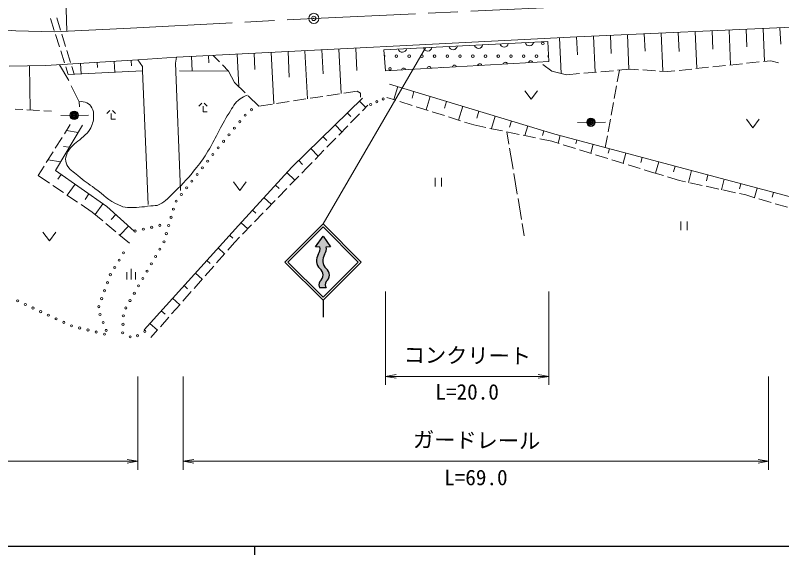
# Model space of a CAD drawing. Units: millimetres at full size, sheet at 1:1000; details may follow other scales. Extents: x 40000 to 680000, y 20000 to 380000.
# Drawn here: x 239823 to 330108, y 204000 to 267520 of the extents above; entities that cross this region are included whole.
import ezdxf
from ezdxf.enums import TextEntityAlignment as Align

# ---------------------------------------------------------------- set-up
doc = ezdxf.new("R2010")
doc.units = ezdxf.units.MM
doc.header["$LTSCALE"] = 1000
doc.header["$PDMODE"] = 32
doc.header["$PDSIZE"] = 500
doc.linetypes.add('CHAIN', pattern=[18.5, 12, -1.5, 3.5, -1.5])
for name, color, linetype, lineweight in [('M-BGD', 7, 'Continuous', 13), ('M-BMK', 2, 'CHAIN', 13), ('M-BMK-SRVR', 3, 'Continuous', 13), ('M-STR-HTXT', 7, 'Continuous', 13), ('M-STR-STRC', 7, 'Continuous', 25), ('M-TTL-BAND', 7, 'Continuous', 25)]:
    doc.layers.add(name, color=color, linetype=linetype, lineweight=lineweight)
doc.styles.add('ＭＳ ゴシック', font='')
doc.styles.get('ＭＳ ゴシック').set_extended_font_data('MS Gothic')

# ---------------------------------------------------------------- blocks, each defined once
blk = doc.blocks.new('open_arrow')
at = {"color": 0, "linetype": 'Continuous', "lineweight": -2}
blk.add_lwpolyline([(7.5, 1.25), (0, 0), (7.5, -1.25)], dxfattribs=at)

msp = doc.modelspace()

# ---------------------------------------------------------------- hatches: boundary and pattern name
at = {"layer": 'M-STR-STRC'}
msp.add_hatch(color=256, dxfattribs=at).paths.add_polyline_path([(276078, 241513), (275203, 240263), (275703, 240263), (275711, 240217), (275717, 240170), (275721, 240123), (275724, 240077), (275724, 240030), (275723, 239983), (275720, 239936), (275715, 239889), (275708, 239843), (275700, 239797), (275689, 239751), (275677, 239706), (275663, 239661), (275647, 239617), (275630, 239573), (275611, 239531), (275590, 239489), (275568, 239447), (275544, 239407), (275518, 239368), (275515, 239363), (275488, 239320), (275462, 239275), (275438, 239230), (275416, 239184), (275396, 239137), (275378, 239089), (275361, 239040), (275347, 238991), (275334, 238942), (275323, 238891), (275315, 238841), (275308, 238790), (275303, 238739), (275301, 238688), (275300, 238636), (275301, 238585), (275305, 238534), (275310, 238483), (275317, 238432), (275327, 238382), (275338, 238332), (275351, 238282), (275366, 238233), (275383, 238185), (275402, 238138), (275423, 238091), (275446, 238045), (275470, 238000), (275497, 237956), (275524, 237913), (275554, 237871), (275585, 237830), (275618, 237791), (275652, 237752), (275688, 237716), (275703, 237701), (275732, 237678), (275761, 237653), (275788, 237627), (275815, 237600), (275840, 237572), (275865, 237543), (275888, 237514), (275910, 237483), (275930, 237451), (275950, 237419), (275968, 237386), (275985, 237352), (276000, 237317), (276015, 237282), (276027, 237247), (276039, 237211), (276049, 237174), (276057, 237138), (276064, 237101), (276070, 237063), (276074, 237026), (276077, 236988), (276078, 236950), (276077, 236912), (276076, 236875), (276072, 236837), (276068, 236800), (276061, 236762), (276054, 236725), (276045, 236689), (276034, 236652), (276022, 236617), (276009, 236581), (275994, 236546), (275978, 236512), (275960, 236479), (275942, 236446), (275922, 236414), (275900, 236383), (275878, 236352), (275854, 236323), (275830, 236294), (275804, 236267), (275777, 236240), (275749, 236215), (275720, 236191), (275703, 236177), (275688, 236156), (275674, 236135), (275662, 236113), (275650, 236090), (275639, 236067), (275628, 236044), (275619, 236020), (275611, 235996), (275603, 235972), (275597, 235947), (275591, 235922), (275587, 235897), (275584, 235872), (275581, 235846), (275580, 235821), (275579, 235795), (275580, 235770), (275581, 235744), (275584, 235719), (275587, 235694), (275592, 235669), (275597, 235644), (275604, 235619), (275611, 235595), (275619, 235571), (275629, 235547), (275639, 235524), (275650, 235501), (275662, 235478), (275675, 235456), (275689, 235435), (275703, 235415), (276453, 235415), (276439, 235434), (276425, 235455), (276413, 235475), (276401, 235496), (276390, 235518), (276380, 235540), (276370, 235563), (276362, 235585), (276355, 235608), (276348, 235632), (276342, 235655), (276338, 235679), (276334, 235703), (276331, 235727), (276329, 235752), (276328, 235776), (276329, 235800), (276330, 235824), (276331, 235848), (276334, 235873), (276338, 235897), (276343, 235920), (276349, 235944), (276355, 235967), (276363, 235990), (276371, 236013), (276381, 236035), (276391, 236057), (276402, 236079), (276414, 236100), (276427, 236121), (276440, 236141), (276453, 236159), (276483, 236183), (276512, 236209), (276540, 236235), (276566, 236263), (276592, 236292), (276616, 236322), (276640, 236352), (276662, 236384), (276683, 236416), (276702, 236450), (276720, 236484), (276737, 236518), (276753, 236554), (276767, 236589), (276779, 236626), (276791, 236663), (276800, 236700), (276809, 236738), (276816, 236776), (276821, 236814), (276825, 236852), (276827, 236890), (276828, 236929), (276827, 236968), (276825, 237006), (276821, 237044), (276816, 237083), (276809, 237120), (276801, 237158), (276791, 237195), (276780, 237232), (276768, 237269), (276754, 237305), (276738, 237340), (276721, 237375), (276703, 237409), (276684, 237442), (276663, 237474), (276641, 237506), (276618, 237537), (276593, 237567), (276568, 237595), (276541, 237623), (276513, 237650), (276485, 237676), (276455, 237700), (276452, 237702), (276416, 237739), (276381, 237776), (276348, 237815), (276316, 237855), (276286, 237897), (276257, 237939), (276230, 237983), (276205, 238028), (276182, 238073), (276160, 238120), (276140, 238167), (276123, 238215), (276107, 238264), (276093, 238313), (276081, 238363), (276071, 238413), (276062, 238464), (276056, 238515), (276052, 238566), (276050, 238617), (276050, 238668), (276052, 238719), (276056, 238771), (276062, 238821), (276070, 238872), (276080, 238922), (276092, 238972), (276105, 239022), (276121, 239070), (276139, 239119), (276158, 239166), (276180, 239212), (276203, 239258), (276228, 239303), (276255, 239347), (276265, 239363), (276291, 239402), (276315, 239443), (276338, 239484), (276359, 239526), (276378, 239568), (276396, 239612), (276411, 239656), (276426, 239701), (276438, 239746), (276448, 239792), (276457, 239838), (276464, 239884), (276469, 239931), (276473, 239977), (276474, 240024), (276474, 240071), (276471, 240118), (276467, 240165), (276461, 240211), (276454, 240258), (276453, 240263), (276953, 240263)])

# ---------------------------------------------------------------- linework, layer by layer
at = {"layer": 'M-BGD'}
for p, q in [((243956, 267155), (244411, 265726)), ((245158, 265779), (244716, 267212)), ((305957, 264981), (338234, 266424)), ((317920, 265516), (318020, 263268)), ((319918, 265605), (320112, 261257)), ((321916, 265695), (322013, 263520)), ((323914, 265784), (324097, 261673)), ((325912, 265873), (326004, 263818)), ((327910, 265963), (328083, 262090)), ((329908, 266052), (329994, 264116)), ((244563, 265250), (245019, 263820)), ((245748, 263868), (245306, 265301)), ((259583, 262621), (305957, 264981)), ((303934, 264878), (304148, 260673)), ((305932, 264980), (306039, 262877)), ((307930, 265069), (308120, 260816)), ((309928, 265159), (310023, 263032)), ((311926, 265248), (312108, 261159)), ((313924, 265337), (314015, 263293)), ((315922, 265427), (316123, 260931)), ((279939, 263657), (280073, 261034)), ((283255, 263453), (302552, 264439)), ((302552, 264439), (302680, 262086)), ((245171, 263344), (245626, 261915)), ((246339, 261957), (245896, 263390)), ((262579, 262774), (262623, 261922)), ((263123, 262801), (263861, 262057)), ((265957, 262945), (266151, 259140)), ((267955, 263047), (268051, 261145)), ((269952, 263149), (270260, 257088)), ((271949, 263250), (272104, 260220)), ((273947, 263352), (274235, 257698)), ((275944, 263454), (276088, 260627)), ((277942, 263555), (278209, 258309)), ((283425, 260995), (283255, 263453)), ((243413, 261608), (254271, 262263)), ((247487, 261854), (247561, 260621)), ((249483, 261974), (249521, 261358)), ((251480, 262095), (251556, 260827)), ((253476, 262215), (253514, 261581)), ((254271, 262263), (258804, 262574)), ((258804, 262574), (259583, 262621)), ((260582, 262672), (260669, 260969)), ((302680, 262086), (283425, 260995)), ((325981, 261870), (327473, 262026)), ((327970, 262078), (328837, 262169)), ((328837, 262169), (329740, 261928)), ((239097, 261531), (243413, 261608)), ((241482, 261574), (241576, 256375)), ((245022, 261705), (246116, 259832)), ((245778, 261438), (246063, 260543)), ((246063, 260543), (254818, 260995)), ((246764, 260579), (246486, 261479)), ((259155, 260973), (264952, 260958)), ((264214, 261702), (264952, 260958)), ((264952, 260958), (265664, 259618)), ((301981, 261748), (303037, 260934)), ((303037, 260934), (304767, 260527)), ((308787, 260873), (310282, 261001)), ((310741, 259703), (310990, 261062)), ((310780, 261044), (312310, 261176)), ((312310, 261176), (313237, 261116)), ((313736, 261084), (315233, 260988)), ((315732, 260956), (316660, 260896)), ((316660, 260896), (317527, 260987)), ((318024, 261039), (319516, 261195)), ((320014, 261247), (321505, 261403)), ((322003, 261455), (323495, 261610)), ((323992, 261662), (325484, 261818)), ((304767, 260527), (306297, 260659)), ((306795, 260702), (308289, 260830)), ((246405, 259220), (247326, 257343)), ((265664, 259618), (266910, 258394)), ((283919, 259415), (303367, 253539)), ((284876, 259126), (284414, 257596)), ((310381, 257736), (310651, 259211)), ((276537, 258052), (278020, 258280)), ((278514, 258355), (280113, 258601)), ((280113, 258601), (280494, 258363)), ((280494, 258363), (280486, 257889)), ((286790, 258548), (286559, 257783)), ((299830, 258636), (300580, 257636)), ((300580, 257636), (301330, 258636)), ((247326, 257343), (247370, 256734)), ((267267, 258044), (268513, 256820)), ((270606, 257141), (272089, 257369)), ((272404, 249632), (280742, 257760)), ((272583, 257445), (274066, 257673)), ((274560, 257748), (276043, 257976)), ((280377, 257405), (281100, 256662)), ((283576, 257862), (284658, 257518)), ((285134, 257367), (286564, 256914)), ((288705, 257969), (288227, 256386)), ((290619, 257391), (290380, 256599)), ((239792, 256487), (240688, 256431)), ((261435, 256814), (261785, 257164)), ((261935, 256814), (261935, 256164)), ((262085, 257164), (262435, 256814)), ((268513, 256820), (270112, 257066)), ((281352, 256921), (280725, 256279)), ((287041, 256763), (288471, 256309)), ((292534, 256812), (292040, 255177)), ((310021, 255768), (310291, 257244)), ((241187, 256400), (242684, 256306)), ((243183, 256275), (244079, 256219)), ((245165, 255737), (248460, 255749)), ((250616, 255956), (250966, 256306)), ((251116, 255956), (251116, 255306)), ((251266, 256306), (251616, 255956)), ((261935, 256164), (262435, 256164)), ((278945, 256008), (279342, 255601)), ((280376, 255921), (279328, 254848)), ((288947, 256158), (290377, 255704)), ((290854, 255553), (292283, 255099)), ((294448, 256234), (294201, 255416)), ((296363, 255655), (295915, 254174)), ((246292, 254672), (245597, 253564)), ((251116, 255306), (251616, 255306)), ((277513, 254612), (278307, 253798)), ((292760, 254948), (293841, 254605)), ((298277, 255077), (298054, 254336)), ((306052, 254918), (309347, 254931)), ((309661, 253801), (309931, 255276)), ((325975, 255287), (326725, 254287)), ((326725, 254287), (327475, 255287)), ((247210, 253709), (245854, 253974)), ((278979, 254490), (277931, 253417)), ((293841, 254605), (295248, 254313)), ((295738, 254211), (297206, 253906)), ((297696, 253804), (299164, 253499)), ((297724, 253798), (297967, 252357)), ((300192, 254498), (299847, 253357)), ((302106, 253920), (301934, 253349)), ((245332, 253141), (244535, 251870)), ((276081, 253216), (276513, 252773)), ((277581, 253059), (276533, 251986)), ((299654, 253397), (301122, 253092)), ((301612, 252990), (303019, 252697)), ((303367, 253539), (332645, 245726)), ((304027, 253363), (303786, 252460)), ((305959, 252847), (305839, 252396)), ((309322, 251950), (309571, 253309)), ((246185, 251992), (245502, 252087)), ((303019, 252697), (303890, 252428)), ((304367, 252280), (305800, 251836)), ((307892, 252331), (307610, 251276)), ((244270, 251446), (243474, 250175)), ((274648, 251820), (275513, 250933)), ((276184, 251629), (275136, 250556)), ((298050, 251864), (298464, 249398)), ((306278, 251688), (307711, 251245)), ((308188, 251097), (309621, 250653)), ((309824, 251816), (309683, 251288)), ((311757, 251300), (311434, 250092)), ((245159, 250275), (243683, 250509)), ((273216, 250424), (273667, 249962)), ((274786, 250198), (274159, 249556)), ((310099, 250506), (311532, 250062)), ((313689, 250784), (313528, 250180)), ((315621, 250269), (315260, 248913)), ((243208, 249751), (242514, 248643)), ((266108, 242763), (272404, 249632)), ((274159, 249556), (273559, 248937)), ((312010, 249914), (313442, 249470)), ((313920, 249323), (314791, 249053)), ((317554, 249753), (317373, 249075)), ((319486, 249237), (319115, 247847)), ((242514, 248643), (243834, 247754)), ((245228, 248790), (244832, 248228)), ((271819, 248994), (272772, 248121)), ((273211, 248578), (272167, 247501)), ((289266, 248373), (289266, 247373)), ((290016, 247373), (290016, 248373)), ((298547, 248905), (298962, 246440)), ((314791, 249053), (316183, 248638)), ((316662, 248495), (318054, 248080)), ((321418, 248722), (321233, 248026)), ((244249, 247474), (245493, 246636)), ((246864, 247640), (245944, 246332)), ((265508, 247901), (266258, 246901)), ((266258, 246901), (267008, 247901)), ((270468, 247520), (270902, 247122)), ((318054, 248080), (318791, 247918)), ((319279, 247811), (320744, 247489)), ((323351, 248206), (323026, 246988)), ((325283, 247690), (325121, 247082)), ((248499, 246489), (248040, 245835)), ((271819, 247142), (270775, 246065)), ((321232, 247382), (322698, 247061)), ((323186, 246953), (324651, 246632)), ((325139, 246525), (325876, 246363)), ((327216, 247175), (326917, 246055)), ((329148, 246659), (328999, 246099)), ((245907, 246357), (247152, 245519)), ((269116, 246046), (269984, 245250)), ((270427, 245706), (269382, 244629)), ((299045, 245947), (299460, 243481)), ((325876, 246363), (326957, 246043)), ((327437, 245902), (328875, 245477)), ((247566, 245240), (248886, 244350)), ((250135, 245338), (249235, 244059)), ((329355, 245335), (330793, 244910)), ((248886, 244350), (250117, 243321)), ((251659, 244048), (251132, 243469)), ((267765, 244571), (268156, 244212)), ((269034, 244270), (267990, 243193)), ((250501, 243000), (251651, 242037)), ((266416, 243095), (267200, 242379)), ((299543, 242988), (299786, 241547)), ((318244, 243222), (318244, 242222)), ((318994, 242222), (318994, 243222)), ((243082, 241977), (243832, 240977)), ((243832, 240977), (244582, 241977)), ((253138, 242701), (252152, 241618)), ((255003, 230495), (266108, 242763)), ((267642, 242834), (266598, 241757)), ((252035, 241717), (253265, 240687)), ((265069, 241616), (265446, 241275)), ((266250, 241398), (265650, 240779)), ((265650, 240779), (264845, 239863)), ((264514, 239488), (263524, 238361)), ((263727, 240133), (264481, 239450)), ((262385, 238650), (262783, 238290)), ((253463, 236396), (253463, 237646)), ((263194, 237986), (262203, 236859)), ((252963, 236396), (252963, 237271)), ((253963, 236396), (253963, 237271)), ((261043, 237168), (261840, 236446)), ((259701, 235685), (260121, 235305)), ((261873, 236484), (260883, 235357)), ((260552, 234982), (259562, 233855)), ((258358, 234202), (259198, 233442)), ((259232, 233480), (258241, 232353)), ((257016, 232719), (257458, 232320)), ((255674, 231237), (256557, 230438)), ((257911, 231978), (256921, 230851)), ((256591, 230476), (255785, 229560))]:
    msp.add_line(p, q, dxfattribs=at)
msp.add_lwpolyline([(253809, 242089), (250604, 245008), (244555, 249263), (247723, 254567)], dxfattribs=at)
for centre, radius in [((301967, 264217), 150), ((284717, 262717), 150), ((286217, 262717), 150), ((287717, 262717), 150), ((289217, 262717), 150), ((290717, 262717), 150), ((292217, 262717), 150), ((293717, 262717), 150), ((295217, 262717), 150), ((296717, 262717), 150), ((298217, 262717), 150), ((299717, 262717), 150), ((301217, 262717), 150), ((283967, 261217), 150), ((282422, 257346), 125), ((283153, 257671), 125), ((267649, 256403), 125), ((281691, 257021), 125), ((246755, 255743), 500), ((246755, 255743), 400), ((246755, 255743), 300), ((246755, 255743), 200), ((246755, 255743), 100), ((246755, 255743), 20), ((266907, 255766), 125), ((266270, 254995), 125), ((307643, 254924), 500), ((307643, 254924), 400), ((307643, 254924), 300), ((307643, 254924), 200), ((307643, 254924), 100), ((307643, 254924), 20), ((265633, 254224), 125), ((264359, 252683), 125), ((264996, 253453), 125), ((263722, 251912), 125), ((263094, 251134), 125), ((262476, 250348), 125), ((261858, 249561), 125), ((261240, 248775), 125), ((260622, 247989), 125), ((259386, 246417), 125), ((260004, 247203), 125), ((258768, 245630), 125), ((258447, 244692), 125), ((258171, 243731), 125), ((256856, 242783), 125), ((257895, 242770), 125), ((253931, 242117), 125), ((254906, 242339), 125), ((255881, 242561), 125), ((257619, 241809), 125), ((257342, 240848), 125), ((252571, 239540), 125), ((256848, 239979), 125), ((252053, 238684), 125), ((255845, 238249), 125), ((256347, 239114), 125), ((251535, 237829), 125), ((255344, 237384), 125), ((251020, 236972), 125), ((254843, 236518), 125), ((250678, 236032), 125), ((254341, 235653), 125), ((250337, 235092), 125), ((253840, 234788), 125), ((240093, 233894), 125), ((249995, 234152), 125), ((253338, 233923), 125), ((240999, 233471), 125), ((241905, 233048), 125), ((249653, 233213), 125), ((252837, 233058), 125), ((242811, 232626), 125), ((243718, 232203), 125), ((249802, 232278), 125), ((252547, 232132), 125), ((244624, 231780), 125), ((245530, 231358), 125), ((250164, 231346), 125), ((252510, 231132), 125), ((246439, 230943), 125), ((247410, 230702), 125), ((248380, 230461), 125), ((249351, 230220), 125), ((250525, 230413), 125), ((252474, 230133), 125), ((255076, 230296), 125), ((250321, 229978), 125), ((253347, 229648), 125), ((254214, 229789), 125)]:
    msp.add_circle(centre, radius, dxfattribs=at)
for centre, radius, start, end in [((288404, 263829), 512, 195.60471, 350.24394), ((291400, 263982), 512, 195.60471, 350.24394), ((294396, 264135), 512, 195.60471, 350.24394), ((297392, 264288), 512, 195.60471, 350.24394), ((300388, 264441), 512, 195.60471, 350.24394), ((283217, 262717), 150, 310.02659, 57.89176), ((285408, 263676), 512, 195.60471, 350.24394), ((302717, 262717), 150, 121.59979, 244.58833), ((297548, 261739), 256, 15.92258, 170.56181), ((300543, 261908), 256, 15.92258, 170.56181), ((285567, 261060), 256, 15.92258, 170.56181), ((288563, 261230), 256, 15.92258, 170.56181), ((289967, 261217), 150, 84.89677, 101.58762), ((291558, 261399), 256, 15.92258, 170.56181), ((294553, 261569), 256, 15.92258, 170.56181)]:
    msp.add_arc(centre, radius, start, end, dxfattribs=at)
msp.add_open_spline([(267188, 258122), (266783, 257981), (266623, 257885), (266298, 257670), (265612, 257216), (265464, 256690), (265001, 256010), (264400, 255127), (264179, 254561), (263665, 253625), (263212, 252801), (263011, 252309), (262520, 251507), (262040, 250722), (261735, 250303), (261166, 249580), (260235, 248399), (259660, 247774), (258571, 246737), (257908, 246106), (257602, 245627), (256777, 245230), (256424, 245060), (256174, 245127), (255785, 245077), (254718, 244940), (254113, 244859), (253038, 244886), (252611, 244897), (252382, 245027), (251988, 245192), (250764, 245705), (250277, 246359), (249203, 247138), (248406, 247715), (247936, 248012), (247199, 248664), (246667, 249135), (246198, 249286), (245889, 249926), (245739, 250235), (245727, 250459), (245779, 250799), (245841, 251202), (245980, 251413), (246211, 251749), (246704, 252465), (247237, 252639), (247848, 253258), (248154, 253568), (248425, 253678), (248611, 254072), (248883, 254648), (249039, 255005), (249052, 255641), (249060, 256041), (249016, 256287), (248832, 256642), (248687, 256920), (248538, 257057), (248263, 257210), (247940, 257389), (247712, 257363), (247326, 257343)], degree=3, knots=[0, 0, 0, 0, 1, 1, 1, 2, 2, 2, 3, 3, 3, 4, 4, 4, 5, 5, 5, 6, 6, 6, 7, 7, 7, 8, 8, 8, 9, 9, 9, 10, 10, 10, 11, 11, 11, 12, 12, 12, 13, 13, 13, 14, 14, 14, 15, 15, 15, 16, 16, 16, 17, 17, 17, 18, 18, 18, 19, 19, 19, 20, 20, 20, 21, 21, 21, 21], dxfattribs=at)
for p in [(246755, 255743), (307643, 254924)]:
    msp.add_point(p, dxfattribs=at)
at = {"layer": 'M-BMK'}
for p, q in [((274989, 267160), (311708, 268862)), ((253373, 266023), (274989, 267160)), ((235275, 266081), (239898, 265680)), ((239898, 265680), (244400, 265571)), ((244400, 265571), (253373, 266023))]:
    msp.add_line(p, q, dxfattribs=at)
at = {"layer": 'M-BMK-SRVR'}
msp.add_circle((274989, 267160), 600, dxfattribs=at)
msp.add_point((274989, 267160), dxfattribs=at)
at = {"layer": 'M-STR-HTXT'}
for p, q in [((245895, 265646), (245049, 295441)), ((254815, 261509), (254271, 262263)), ((258710, 261876), (258804, 262574)), ((259278, 246909), (258710, 261876)), ((254818, 260995), (254815, 261509)), ((255459, 245248), (254818, 260995)), ((283425, 235000), (283425, 224000)), ((302680, 235000), (302680, 224000)), ((254271, 225000), (254271, 214000)), ((259583, 225000), (259583, 214000)), ((283425, 225000), (302680, 225000)), ((328576, 225000), (328576, 214000)), ((160387, 215000), (254271, 215000)), ((259583, 215000), (328576, 215000))]:
    msp.add_line(p, q, dxfattribs=at)
at = {"layer": 'M-STR-STRC', "lineweight": 13}
for p, q in [((276078, 242964), (288158, 263703)), ((275203, 240263), (275703, 240263)), ((276453, 240263), (276953, 240263))]:
    msp.add_line(p, q, dxfattribs=at)
at = {"layer": 'M-STR-STRC'}
for p, q in [((271578, 238464), (276078, 242964)), ((280579, 238464), (276078, 242964)), ((271932, 238464), (276078, 242611)), ((280225, 238464), (276078, 242611)), ((275203, 240263), (276078, 241513)), ((276078, 241513), (276953, 240263)), ((271578, 238464), (276078, 233964)), ((271932, 238464), (276078, 234317)), ((276078, 234317), (280225, 238464)), ((276079, 233964), (280579, 238464)), ((276453, 235415), (275703, 235415)), ((276078, 233964), (276078, 231964))]:
    msp.add_line(p, q, dxfattribs=at)
for centre, radius, start, end in [((274530, 240038), 1194, 325.59426, 10.8565), ((275280, 240038), 1194, 325.60114, 10.85457), ((276605, 238645), 1306, 146.61414, 226.26108), ((277355, 238645), 1305, 146.60657, 226.22181), ((275116, 236939), 962, 307.59913, 52.40087), ((275847, 236930), 981, 308.18199, 51.89869), ((276228, 235796), 649, 144.05104, 215.94576), ((276946, 235787), 618, 142.95174, 216.9996)]:
    msp.add_arc(centre, radius, start, end, dxfattribs=at)
at = {"layer": 'M-TTL-BAND'}
for p, q in [((40000, 205000), (579000, 205000)), ((268000, 205000), (268000, 204000))]:
    msp.add_line(p, q, dxfattribs=at)

# ---------------------------------------------------------------- block references
at = {"layer": 'M-STR-HTXT', "xscale": 167, "yscale": 167}
for p in [(283425, 225000), (259583, 215000)]:
    msp.add_blockref('open_arrow', p, dxfattribs=at)
at = {"layer": 'M-STR-HTXT', "xscale": 167, "yscale": 167, "rotation": 180}
for p in [(302680, 225000), (254271, 215000), (328576, 215000)]:
    msp.add_blockref('open_arrow', p, dxfattribs=at)

# ---------------------------------------------------------------- texts
at = {"layer": 'M-STR-HTXT', "style": 'ＭＳ ゴシック'}
for s, p in [('コンクリート', (293063, 226000)), ('ガードレール', (294149, 216005))]:
    msp.add_text(s, height=1833, rotation=359.362, dxfattribs=at).set_placement(p, align=Align.BOTTOM_CENTER)
for s, p in [('L=20.0', (293052, 221709)), ('L=69.0', (294080, 211627))]:
    msp.add_text(s, height=1833, dxfattribs=at).set_placement(p, align=Align.BOTTOM_CENTER)

doc.saveas('drawing.dxf')
